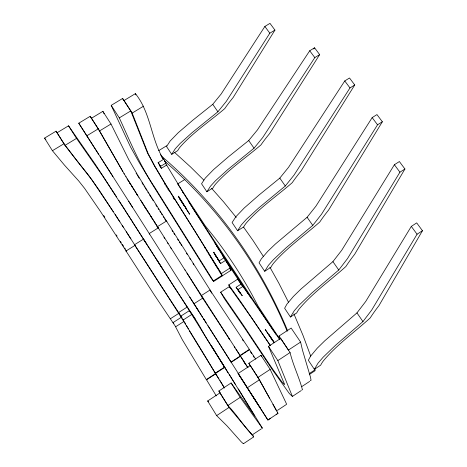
<?xml version="1.0" encoding="UTF-8"?>
<svg xmlns="http://www.w3.org/2000/svg" width="467" height="467" viewBox="0 0 467 467"><rect width="100%" height="100%" fill="white"/><g stroke="black" fill="none" stroke-linecap="round" stroke-linejoin="round"><path stroke-width="0.7" d="M252.834 434.783L253.645 436.937L229.046 407.44L219.986 392.893L207.657 400.984L216.653 415.607L227.079 425.957L241.17 441.776L243.161 443.568L243.64 443.276M262.366 428.151L238.415 388.976M314.355 369.333L318.045 363.133L323.129 357.237L335.802 345.008L362.958 321.57L371.732 309.995L417.06 234.23L422.454 230.716L416.704 222.893L411.316 226.39L365.749 301.419L356.957 312.89L324.769 340.793L317.134 348.318L310.59 356.152L308.348 360.279L314.355 369.333L320.701 365.13A40.553 9.322 -35.3 0 1 323.415 360.816C337.022 344.512 354.599 332.165 370.214 317.928A164.723 35.953 -37.7 0 1 378.959 305.628L422.454 230.716M290.456 317.017L294.157 310.876L299.224 305.056L311.81 293.019L338.75 270.008L347.536 258.537L399.921 172.195L404.93 168.99L399.378 161.547L394.382 164.734L341.727 250.259L332.924 261.631L300.987 289.032L293.399 296.446L286.901 304.163L284.631 308.278L290.456 317.017L296.714 312.937A39.38 9.276 -35.1 0 1 299.429 308.669C312.937 292.611 330.379 280.504 345.884 266.517A160.502 35.755 -37.6 0 1 354.651 254.311L404.93 168.99M264.707 271.286L268.42 265.314L273.469 259.629L285.985 247.878L312.762 225.392L321.565 214.172L377.534 124.794L382.345 121.759L376.962 114.584L372.164 117.608L315.925 206.157L307.105 217.272L275.378 244.031L267.83 251.275L261.345 258.8L259.045 262.828L264.707 271.286L270.889 267.311A38.498 8.984 -34.7 0 1 273.615 263.154C287.106 247.469 304.379 235.654 319.784 221.994A157.198 34.616 -37.2 0 1 328.593 210.057L382.345 121.759M171.716 154.343L175.242 148.786L180.075 143.521L192.112 132.628L217.908 111.776L226.285 101.397L269.821 33.198L274.935 30.086L269.979 23.35L264.877 26.45L221.148 94.025L212.754 104.316L192.743 120.27L178.242 132.692L170.111 141.057L166.561 146.574L171.716 154.343L177.723 150.637A37.448 8.581 -33.4 0 1 180.309 146.766C193.344 132.126 209.94 121.268 224.767 108.589A152.44 33.186 -35.8 0 1 233.126 97.55L274.935 30.086M237.598 230.762L241.305 224.942L246.325 219.402L258.741 207.938L285.296 185.994L294.058 175.067L349.981 87.936L354.739 84.965L349.509 77.989L344.757 80.943L288.577 167.268L279.797 178.108L259.185 194.908L244.241 207.984L235.823 216.776L232.099 222.537L237.598 230.762L243.721 226.88A37.92 8.715 -34.3 0 1 246.436 222.829C259.874 207.517 276.954 196.006 292.237 182.673A154.904 33.606 -36.8 0 1 301.017 171.039L354.739 84.965M206.887 191.762L210.547 186.105L215.503 180.717L227.785 169.562L254.036 148.197L262.688 137.572L314.805 57.604L319.661 54.616L314.565 47.786L309.72 50.763L257.375 129.995L248.701 140.526L228.351 156.865L213.565 169.597L205.241 178.155L201.551 183.77L206.887 191.762L212.946 187.973A37.588 8.499 -33.9 0 1 215.631 184.033C228.953 169.101 245.811 157.916 260.919 144.939A153.386 32.824 -36.3 0 1 269.582 133.632L319.661 54.616M313.783 49.006L314.565 47.786M243.558 443.65L253.645 436.937M277.433 410.405L286.569 404.346L286.499 403.891L270.159 369.385L260.971 355.334L248.829 363.279L250.178 365.737M270.65 418.21L267.906 420.037L247.469 388.106M277.03 413.966L267.906 420.037L249.956 391.766M253.219 434.234L261.45 428.759M309.207 373.647L315.278 369.625L314.98 370.78L309.586 374.353M301.904 386.536L309.691 381.376M301.314 390.517L292.395 396.43L289.377 393.593L272.658 370.115L245.887 329.906L224.504 298.816L220.663 292.196L229.414 286.586L252.559 319.3L270.346 345.656M276.12 414.573L277.982 413.336L277.31 411.923L257.947 377.412L248.829 363.279M216.653 415.607L229.046 407.44M292.395 396.43L277.842 360.588L290.071 352.556L280.661 338.423L268.502 346.38L284.59 384.364L283.93 384.148L281.152 380.909L274.012 371.02A55.987 2.137 57.3 0 1 266.791 360.431L243.4 325.242L220.663 292.196M257.947 377.412L270.159 369.385M247.201 387.844L259.465 379.776L250.289 365.544L238.094 373.53L258.531 405.449M229.315 374.464L254.737 416.132L231.101 382.975L218.825 391.025L227.843 405.519L240.184 397.388L262.355 428.157M300.596 342.066L288.425 350.057L279.044 335.989L291.157 328.073L300.596 342.066L302.476 350.139L310.532 377.336L311.034 380.115L310.824 380.623L310.298 380.634M249.36 349.386L249.483 349.695L240.207 355.749L240.056 355.457L249.36 349.386L212.234 293.399L166.48 221.025L157.484 226.658L157.852 227.289M240.458 356.251L231.212 362.287L231.048 362.036L240.324 355.982L247.901 367.628M146.06 242.963L143.445 239.145L134.49 244.755C162.172 287.141 189.503 329.597 215.234 373.18L224.493 367.138L225.742 368.784M215.234 373.18L215.462 373.431L224.697 367.401L221.311 361.744M159.329 283.393L134.975 245.391L126.026 251.001L154.548 295.267L175.107 325.884L182.253 339.614L206.315 379.601L215.561 373.565L224.469 388.048M206.315 379.601L206.554 379.817L215.777 373.798M240.622 293.661L237.96 289.593L242.852 286.446L247.224 292.535M178.557 312.575L187.115 307.093L224.493 367.138M170.572 318.634L179.089 313.176L180.869 316.007M229.25 338.855L202.678 298.168L193.98 303.743L195.825 306.632M229.606 287.117L228.783 284.888L237.592 279.237L243.225 287.042M181.214 316.562L181.564 317.128L173.029 322.598L173.864 323.543M183.204 319.959L191.779 314.454M240.126 293.364L236.133 287.275L241.229 284.006M175.662 326.772L184.196 321.29M213.606 281.484L213.366 280.941L222.088 275.367L194.949 231.147L171.342 193.922A53.238 2.656 57.8 0 1 163.654 181.482L154.81 166.556L147.578 153.194L130.76 110.924L122.628 98.449L111.199 105.361L130.491 146.883L138.635 161.512L153.199 185.685L211.498 278.758L213.606 281.484L222.304 275.927L221.387 273.563L230.173 267.947L222.852 256.039M230.173 267.947L230.949 270.305L222.274 275.851L218.877 270.656M213.711 252.583L219.163 260.913L224.026 257.819L217.12 246.594M217.494 258.817L220.593 263.551L225.654 260.329M158.22 227.914L149.247 233.535L149.609 234.101M184.833 179.48L177.635 183.951L205.048 225.573L213.693 236.36A557.884 477.064 -61.1 0 1 252.221 295.056L258.233 306.352L279.803 339.112M221.387 273.563L165.744 184.518L155.003 166.468L148.167 153.672L132.173 113.078L124 100.533L135.401 93.633C150.812 112.71 150.87 138.81 163.468 159.393L158.179 162.656L161.389 168.313L166.637 165.067L165.493 163.327M159.691 165.248L160.473 166.445L165.972 163.047L163.345 158.325L161.751 156.819M158.698 150.648L166.684 145.739M57.301 132.838L56.063 131.174L44.546 138.121L52.427 150.718L63.967 143.725L75.234 158.529M116.569 196.893L95.163 164.145L68.538 125.816L57.056 132.751L65.006 145.377L76.512 138.401L102.822 176.123L132.57 221.831M98.245 128.857L90.201 116.289L78.765 123.2L86.792 135.809L98.245 128.857L124.292 173.969M213.366 280.941L162.341 199.526A53.314 1.938 57.7 0 1 154.595 187.104C139.937 165.546 130.106 141.448 119.307 117.877L130.76 110.924M99.57 130.929L110.994 123.994L102.863 111.35L91.456 118.25L99.57 130.929L122.757 171.459M132.173 113.078L143.591 106.143M302.061 389.834L302.441 389.764C299.166 377.231 293.101 365.276 290.071 352.556M277.982 413.336L277.456 412.805M161.459 156.147C216.746 203.198 259.903 263.913 287.695 330.893M164.647 161.203C218.124 207.185 259.979 266.143 287.158 331.132M174.821 152.645L190.594 166.982L203.828 180.104M207.657 400.984L208.545 401.824M227.843 405.519C236.547 414.282 244.072 426.733 252.308 434.602M211.609 188.335L223.565 201.832L236.261 217.453M218.825 391.025L220.161 392.56M52.427 150.718L64.446 165.102L78.625 180.846L84.591 188.353L100.201 211.043L126.469 251.55L126.026 251.001M79.495 163.935L88.333 174.897M44.546 138.121L45.859 139.75M181.605 317.186L180.787 316.153L189.363 310.654C202.264 328.383 200.185 329.404 213.956 350.022L213.904 349.946A90.954 0.858 57.6 0 1 211.423 345.977L228.153 372.905M75.66 159.072L79.075 163.409M88.677 175.347L99.097 190.057L119.832 221.807M65.006 145.377L91.917 179.906L113.271 211.679M344.757 80.943L349.981 87.936M372.164 117.608L377.534 124.794M228.783 284.888L241.538 302.925L270.265 345.276M309.72 50.763L314.805 57.604M394.382 164.734L399.921 172.195M134.49 244.755L135.389 245.957M264.877 26.45L269.821 33.198M411.316 226.39L417.06 234.23M243.587 227.143L252.997 240.447L263.458 256.541M237.96 289.593L242.291 295.716M236.133 287.275L242.087 295.652M279.797 178.108L285.296 185.994M307.105 217.272L312.762 225.392M279.406 339.1L273.931 331.208M248.701 140.526L254.036 148.197M332.924 261.631L338.75 270.008M212.754 104.316L217.908 111.776M356.957 312.89L362.958 321.57M274.287 342.451L268.829 334.506L274.03 342.434M274.316 342.743L265.238 329.509L269.973 336.725M179.089 313.176L159.691 283.954M160.333 154.443L161.086 155.581M164.273 160.473L165.972 163.047M161.979 157.128L163.468 159.393M183.011 192.293L183.759 193.431L166.637 165.067M188.872 201.989L218.807 249.121L216.857 246.162M275.921 334.232L247.236 292.342L247.965 293.445M192.743 208.078L273.458 330.718M214.878 242.974L251.077 297.999M249.483 349.695L255.747 359.199M250.54 351.96L251.701 353.723M253.242 356.064L254.013 357.237M224.989 259.483L242.507 286.125M229.817 268.578L230.949 270.305M159.48 165.406L161.389 168.313M178.791 197.191L186.736 209.304L178.482 196.152M179.474 198.691L180.256 199.888M181.044 201.084L184.576 206.472M185.364 207.669L189.678 214.26L178.61 196.648M270.761 337.927L272.728 340.933M268.502 346.38L277.842 360.588M242.507 339.737L243.278 340.904M187.115 307.093L143.445 239.145M215.164 255.262L216.326 257.037M103.715 215.538L104.824 217.231M229.577 287.042L230.342 288.215M243.219 360.506L247.936 367.774M206.221 322.966L203.472 318.605L204.727 320.543M111.199 105.361L119.307 117.877M240.056 355.457L184.932 269.809M235.969 349.246L243.307 360.536M234.218 346.8L234.971 347.973M202.678 298.168L186.923 273.055M228.918 338.616L229.665 339.766M243.698 361.464L245.228 363.828M115.221 214.557L123.504 227.505M238.094 373.53L247.113 387.546M259.261 406.477L260.212 407.948L254.474 398.882M116.289 234.907L117.042 236.08M98.59 154.203L86.792 135.809M100.23 156.661L132.47 207.179M118.863 200.454L125.086 210.138M122.161 225.31L135.016 245.368M120.463 241.392L121.227 242.589M122.383 244.387L123.533 246.179M124.689 247.977L125.454 249.174M78.765 123.2L112.944 176.573M189.736 297.041L194.651 304.712M125.465 210.967L174.856 287.952L195.667 319.609M132.476 221.913L143.871 239.758M181.564 317.128L182.369 318.395M126.306 231.76L130.865 238.882M195.212 305.593L198.177 310.251M128.752 201.365L246.389 386.127M163.164 216.449L163.899 217.616M164.641 218.784L165.75 220.529M172.06 230.476L172.808 231.65M173.922 233.407L174.67 234.58M177.629 239.25L178.371 240.412M179.474 242.157L180.215 243.319M185.13 270.224L140.736 200.285M158.196 227.919L148.092 211.989M163.981 237.195L164.728 238.368M151.039 216.834L151.763 217.978M154.308 221.983L155.05 223.15M156.754 225.917L158.389 228.398M167.338 242.472L168.079 243.64M170.665 247.708L171.407 248.87M204.003 319.399L204.628 320.385M252.168 395.245L254.089 398.269M196.303 307.391L202.445 317.07M246.745 386.688L249.612 391.2M207.943 325.715L231.048 362.036M159.901 211.306L160.625 212.444M161.348 213.582L162.072 214.727M180.957 244.492L181.698 245.665M148.436 212.736L128.04 180.122M142.096 202.795L142.861 203.933M144.694 206.823L146.072 209.076M68.538 125.816L76.512 138.401M191.657 206.221L182.755 191.99M186.52 253.283L187.255 254.451M155.803 204.815L156.935 206.607M158.068 208.399L158.821 209.59M136.58 193.98L137.333 195.177M231.101 382.975L240.184 397.388M183.035 319.44L183.642 320.403M204.336 246.95L205.48 248.783M189.8 258.49L190.507 259.617M151.039 197.243L151.769 198.399M152.493 199.555L153.223 200.711M131.939 186.602L132.675 187.781M56.063 131.174L63.967 143.725M193.023 263.627L193.764 264.818M147.77 192.025L148.494 193.18M149.586 194.92L150.678 196.665M129.429 182.603L130.118 183.7M127.088 178.937L127.853 180.163M235.286 384.283L215.941 353.192A109.809 1.016 57.6 0 1 213.904 349.946M206.251 250.003L207.366 251.795M208.107 252.991L209.228 254.784M173.082 197.471L174.214 199.281M145.535 188.435L146.65 190.227M142.038 182.807L143.41 185.02M144.099 186.129L144.788 187.238M213.775 252.162L219.163 260.913M213.717 252.355L220.593 263.551M167.84 189.042L168.581 190.244M125.892 176.654L128.174 180.244A56.396 0.718 57.6 0 0 137.864 195.737M209.987 256.021L211.516 258.49M123.965 173.537L126.108 176.911M219.951 380.558L224.125 387.347M218.883 378.965L194.278 338.954M164.542 183.7L165.271 184.879M166.001 186.064L166.725 187.244M137.456 175.364L139.148 178.125M211.895 259.109L214.318 263.079M136.107 173.169L136.778 174.261M192.9 336.701L193.933 338.394M206.554 379.817L216.274 395.899M214.674 263.674L216.466 266.651M192.556 336.141L189.491 330.986M214.727 372.193L215.462 373.431M216.811 267.223L217.826 268.934M269.897 267.206L278.787 283.078L288.425 302.091M90.201 116.289L91.561 118.624M188.399 328.896L186.339 325.33M160.473 166.445L158.103 162.265M272.926 404.393L275.577 409.115M203.32 299.306L201.248 295.634L210.062 289.995L211.621 293.153M269.529 398.17L259.465 379.776M185.574 323.952L184.588 322.084M166.48 221.025L166.83 221.667L146.947 190.104A56.314 1.477 57.7 0 1 137.397 174.553L128.781 159.696L110.994 123.994M102.863 111.35L104.118 113.75M275.874 409.664L276.517 411.024M260.971 355.334L261.561 356.613M293.901 313.853L303.036 335.475L310.718 356.099M122.628 98.449L123.492 100.44M135.401 93.633L135.885 94.906M279.044 335.989L280.054 339.159M162.119 268.128A91.993 0.835 57.5 0 1 156.568 259.436"/></g></svg>
